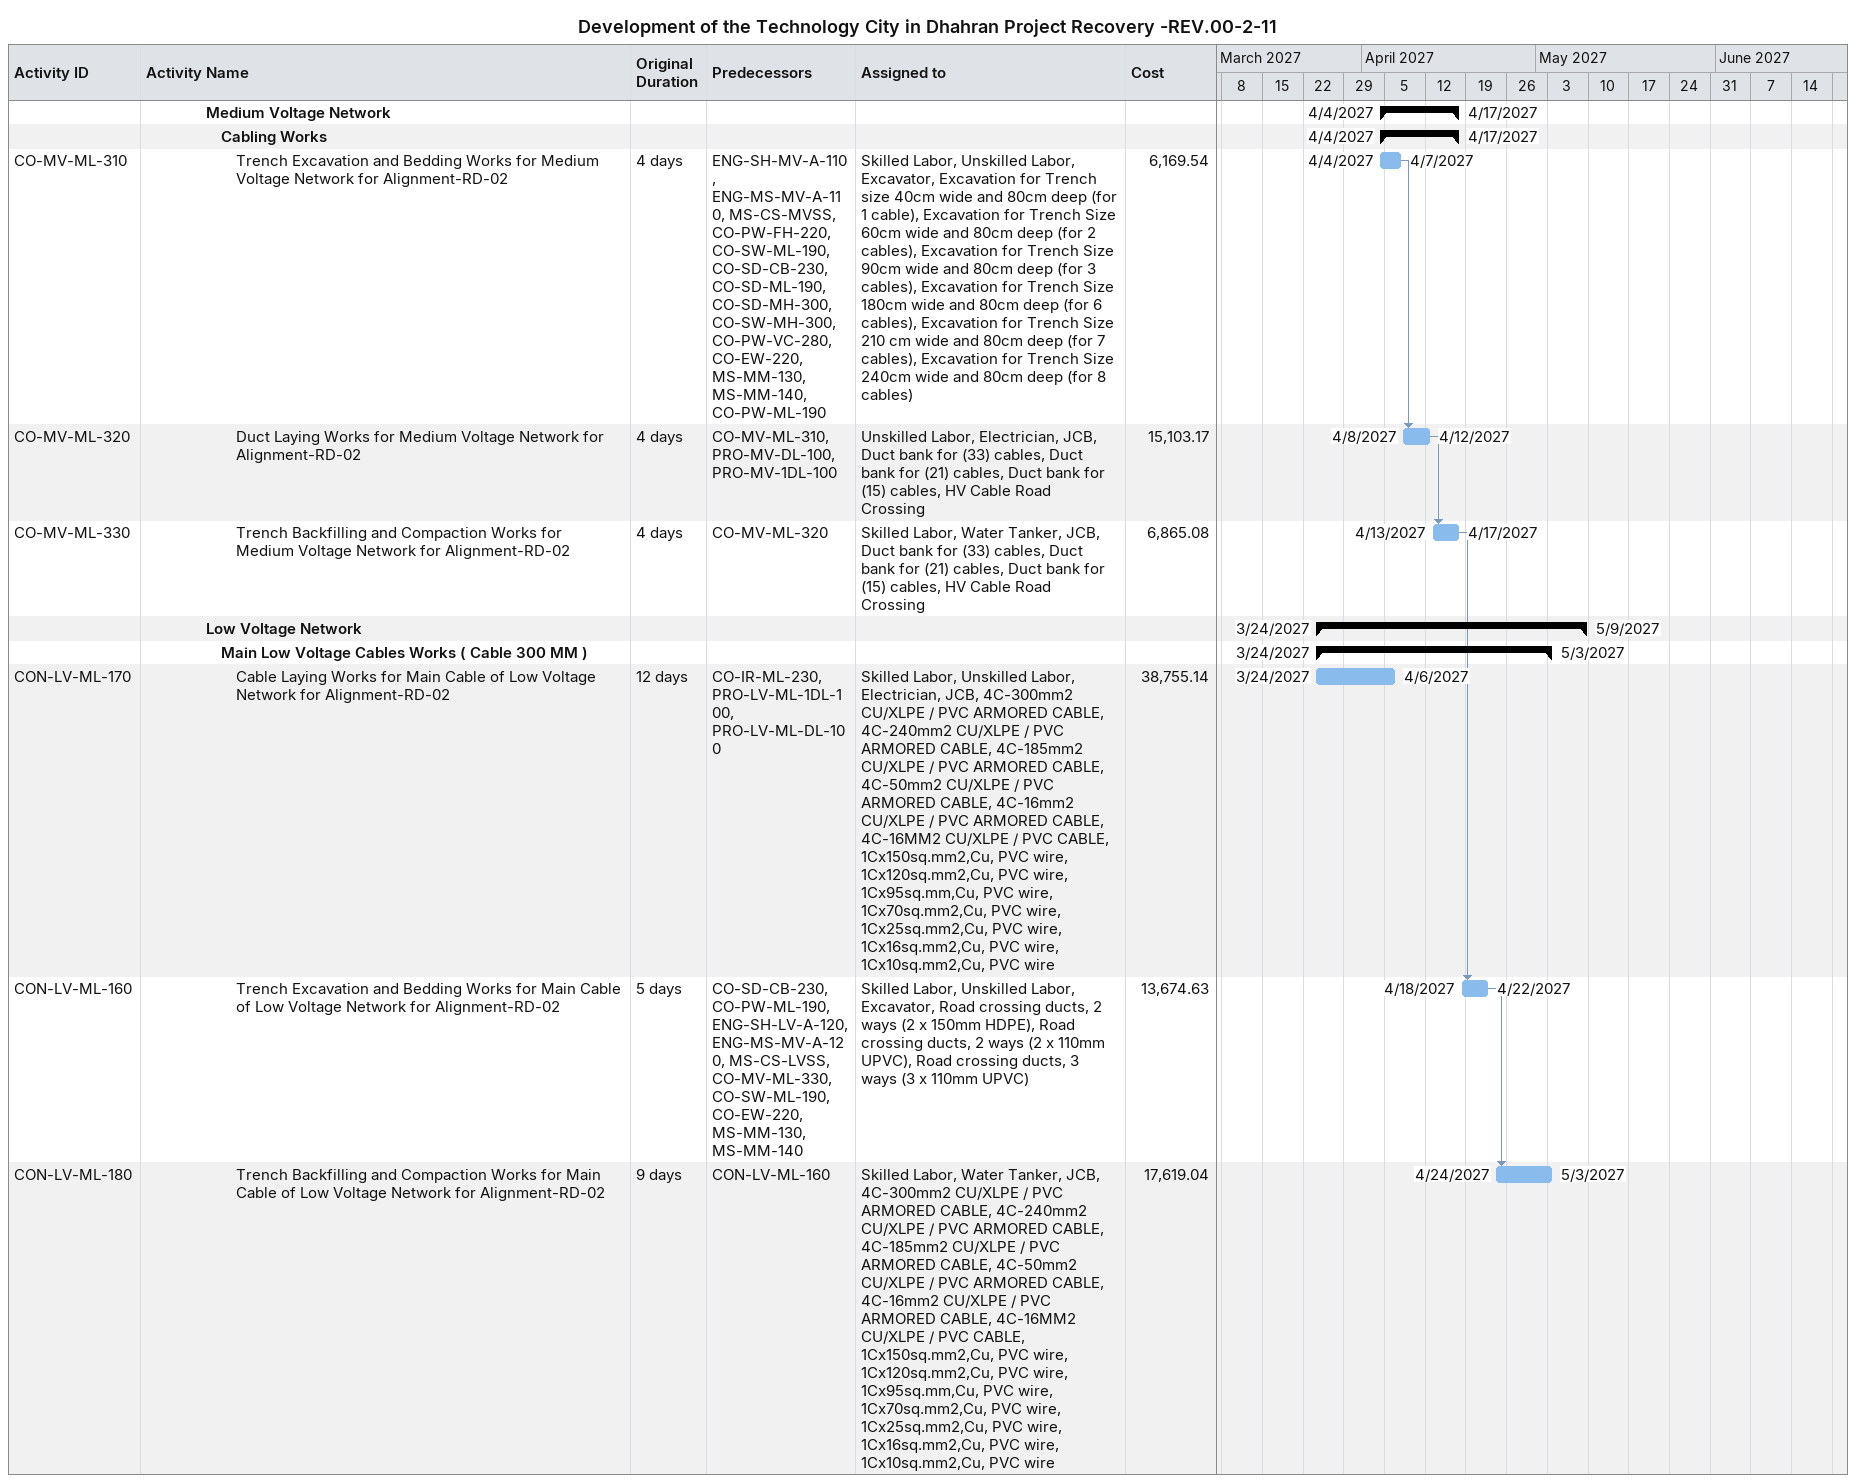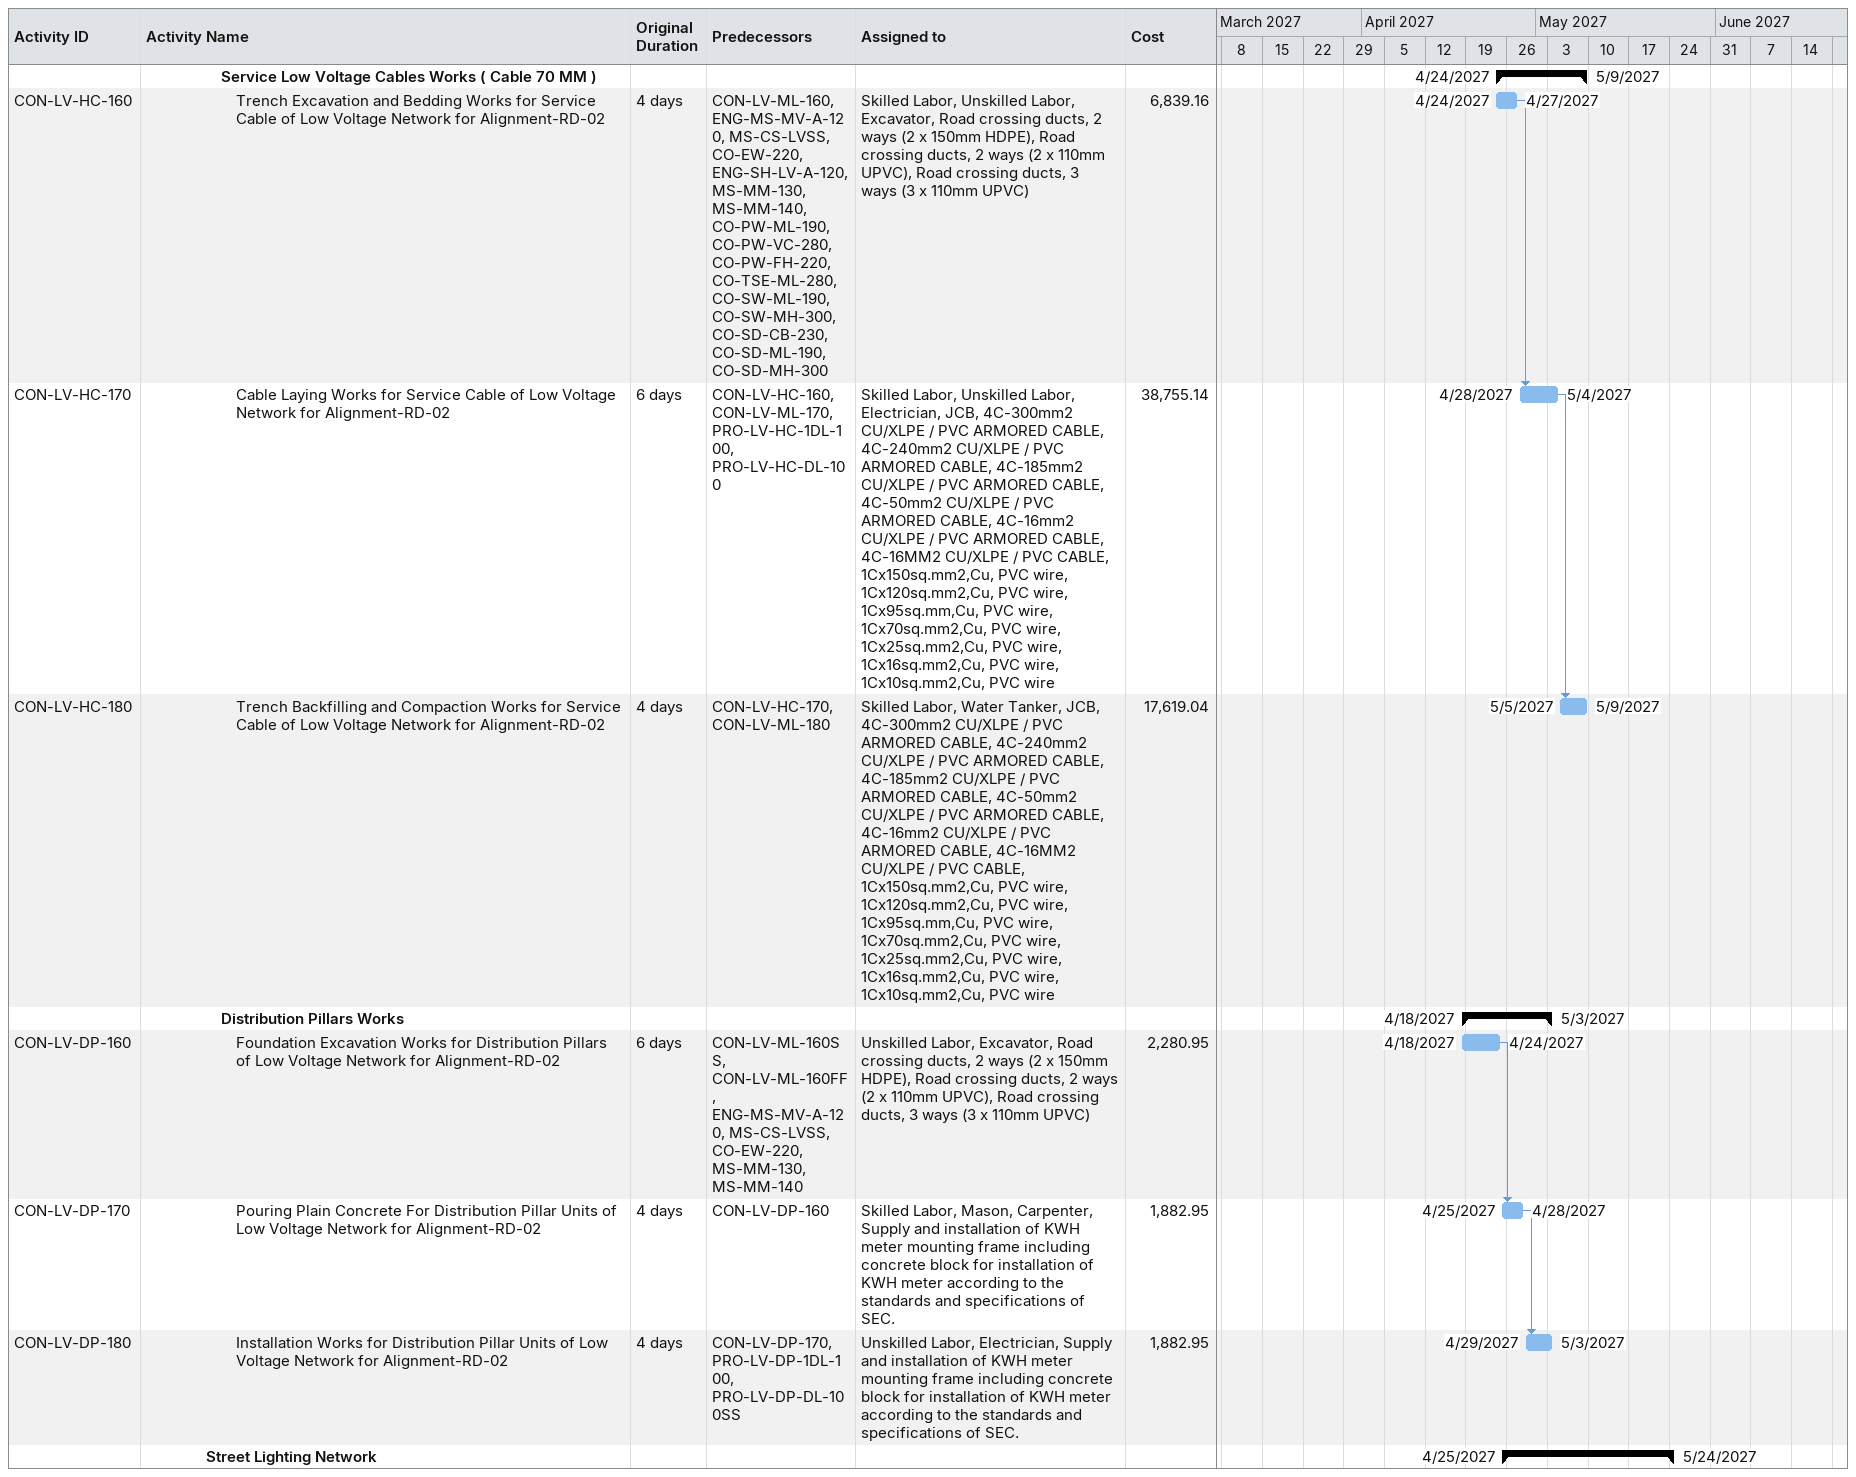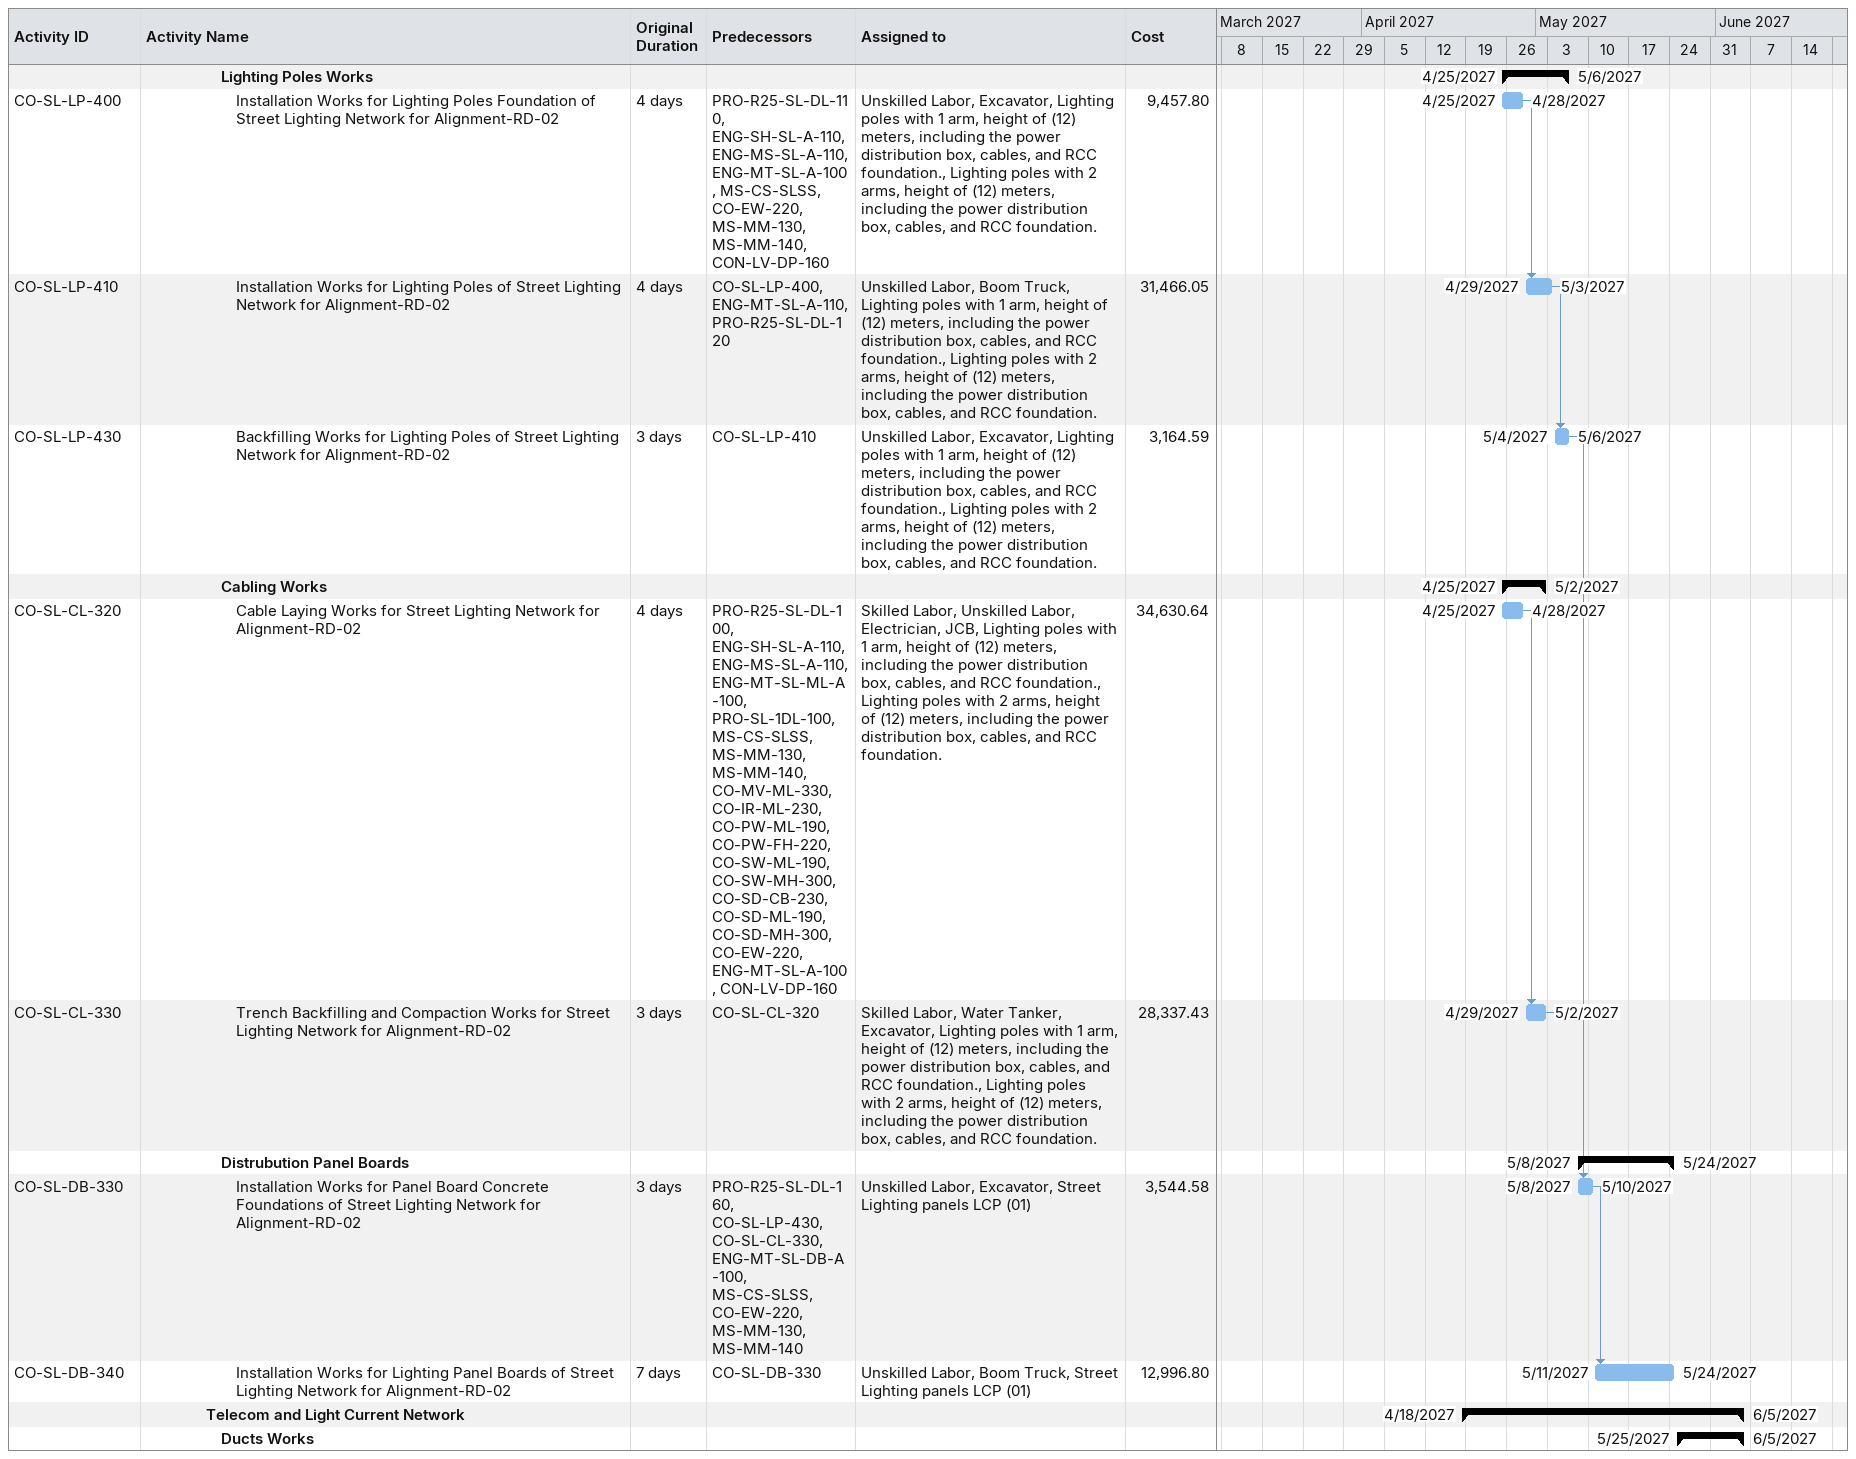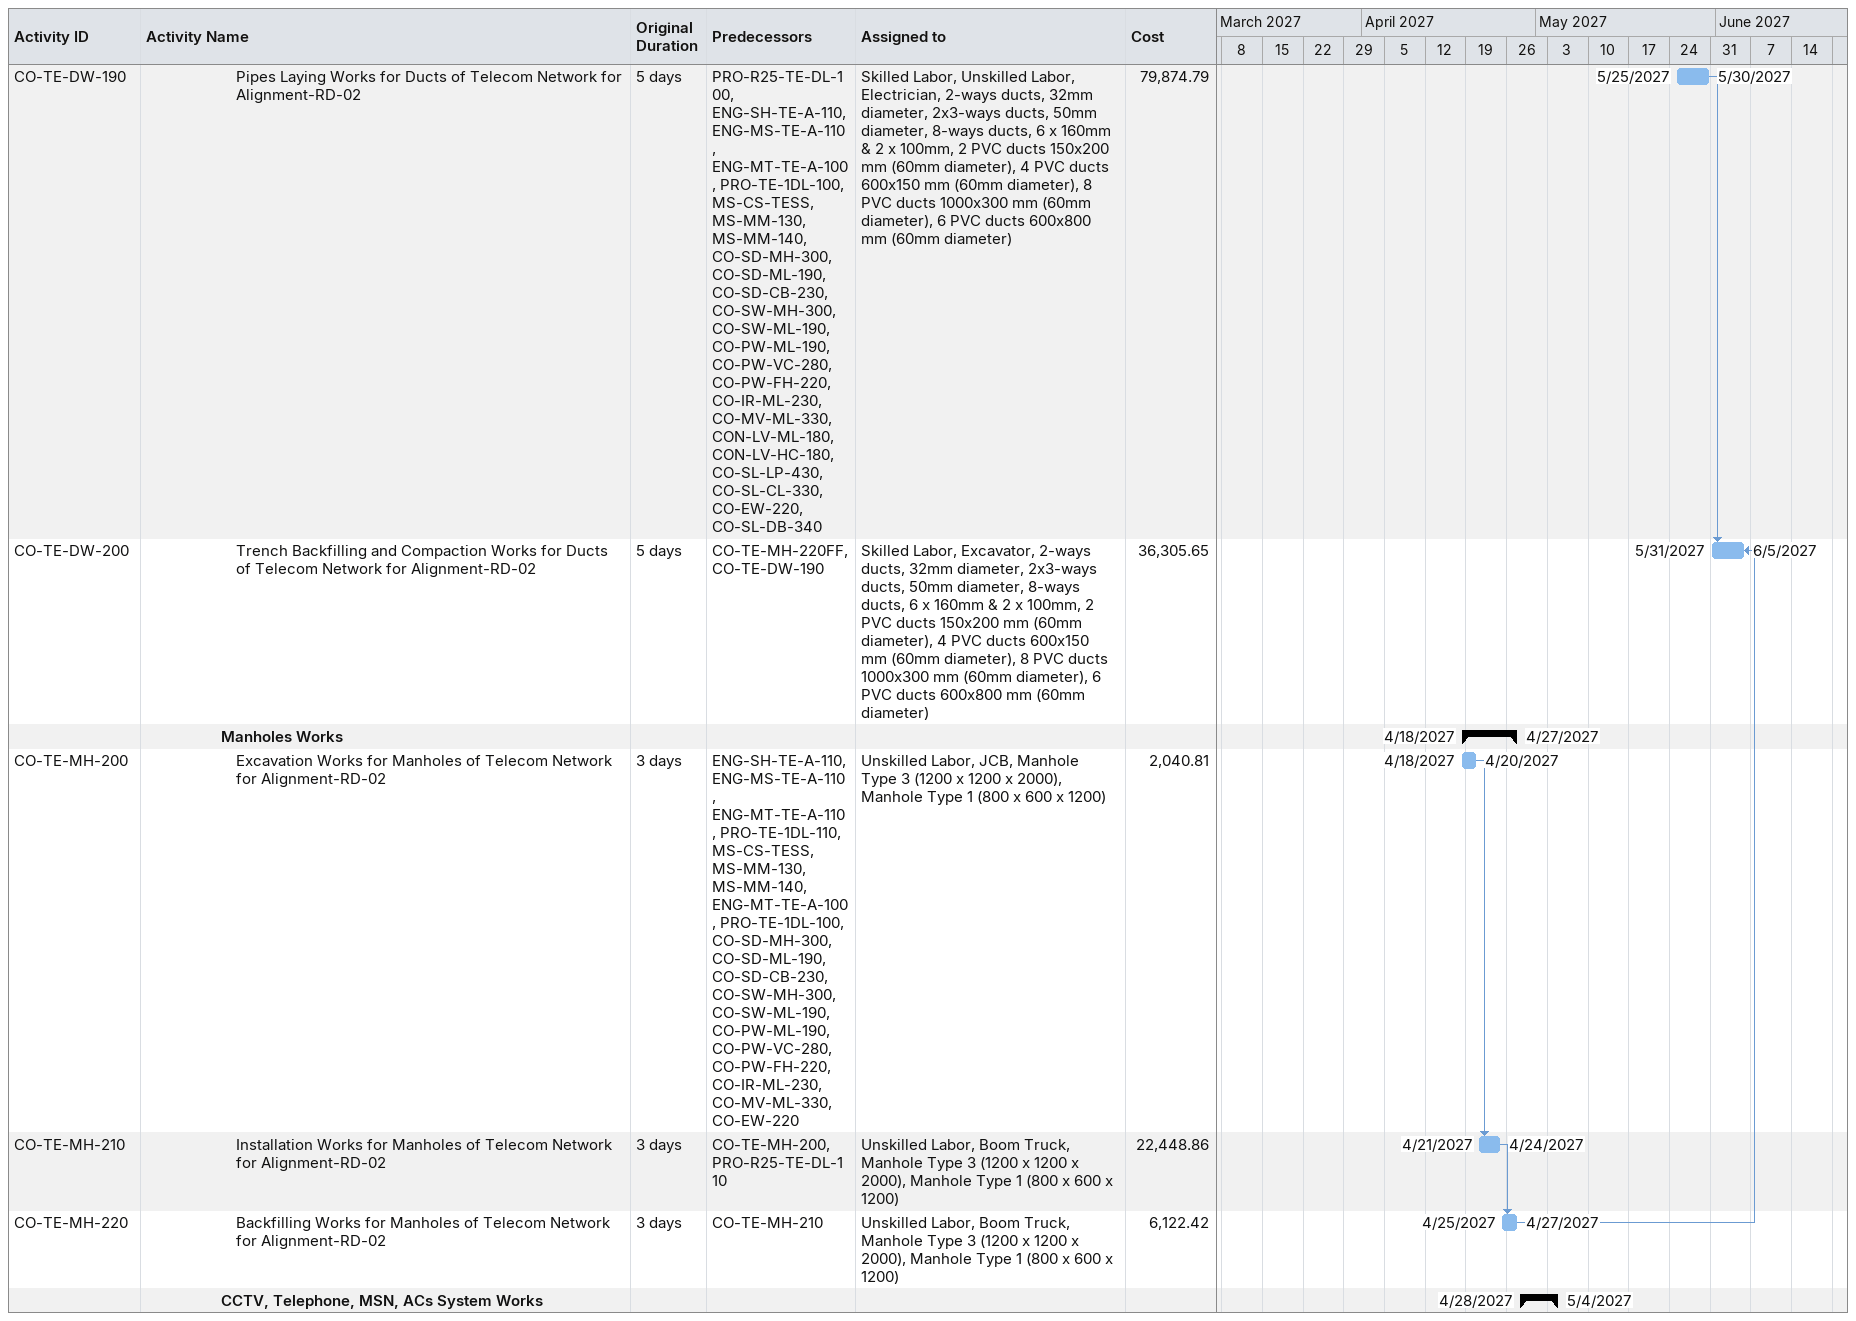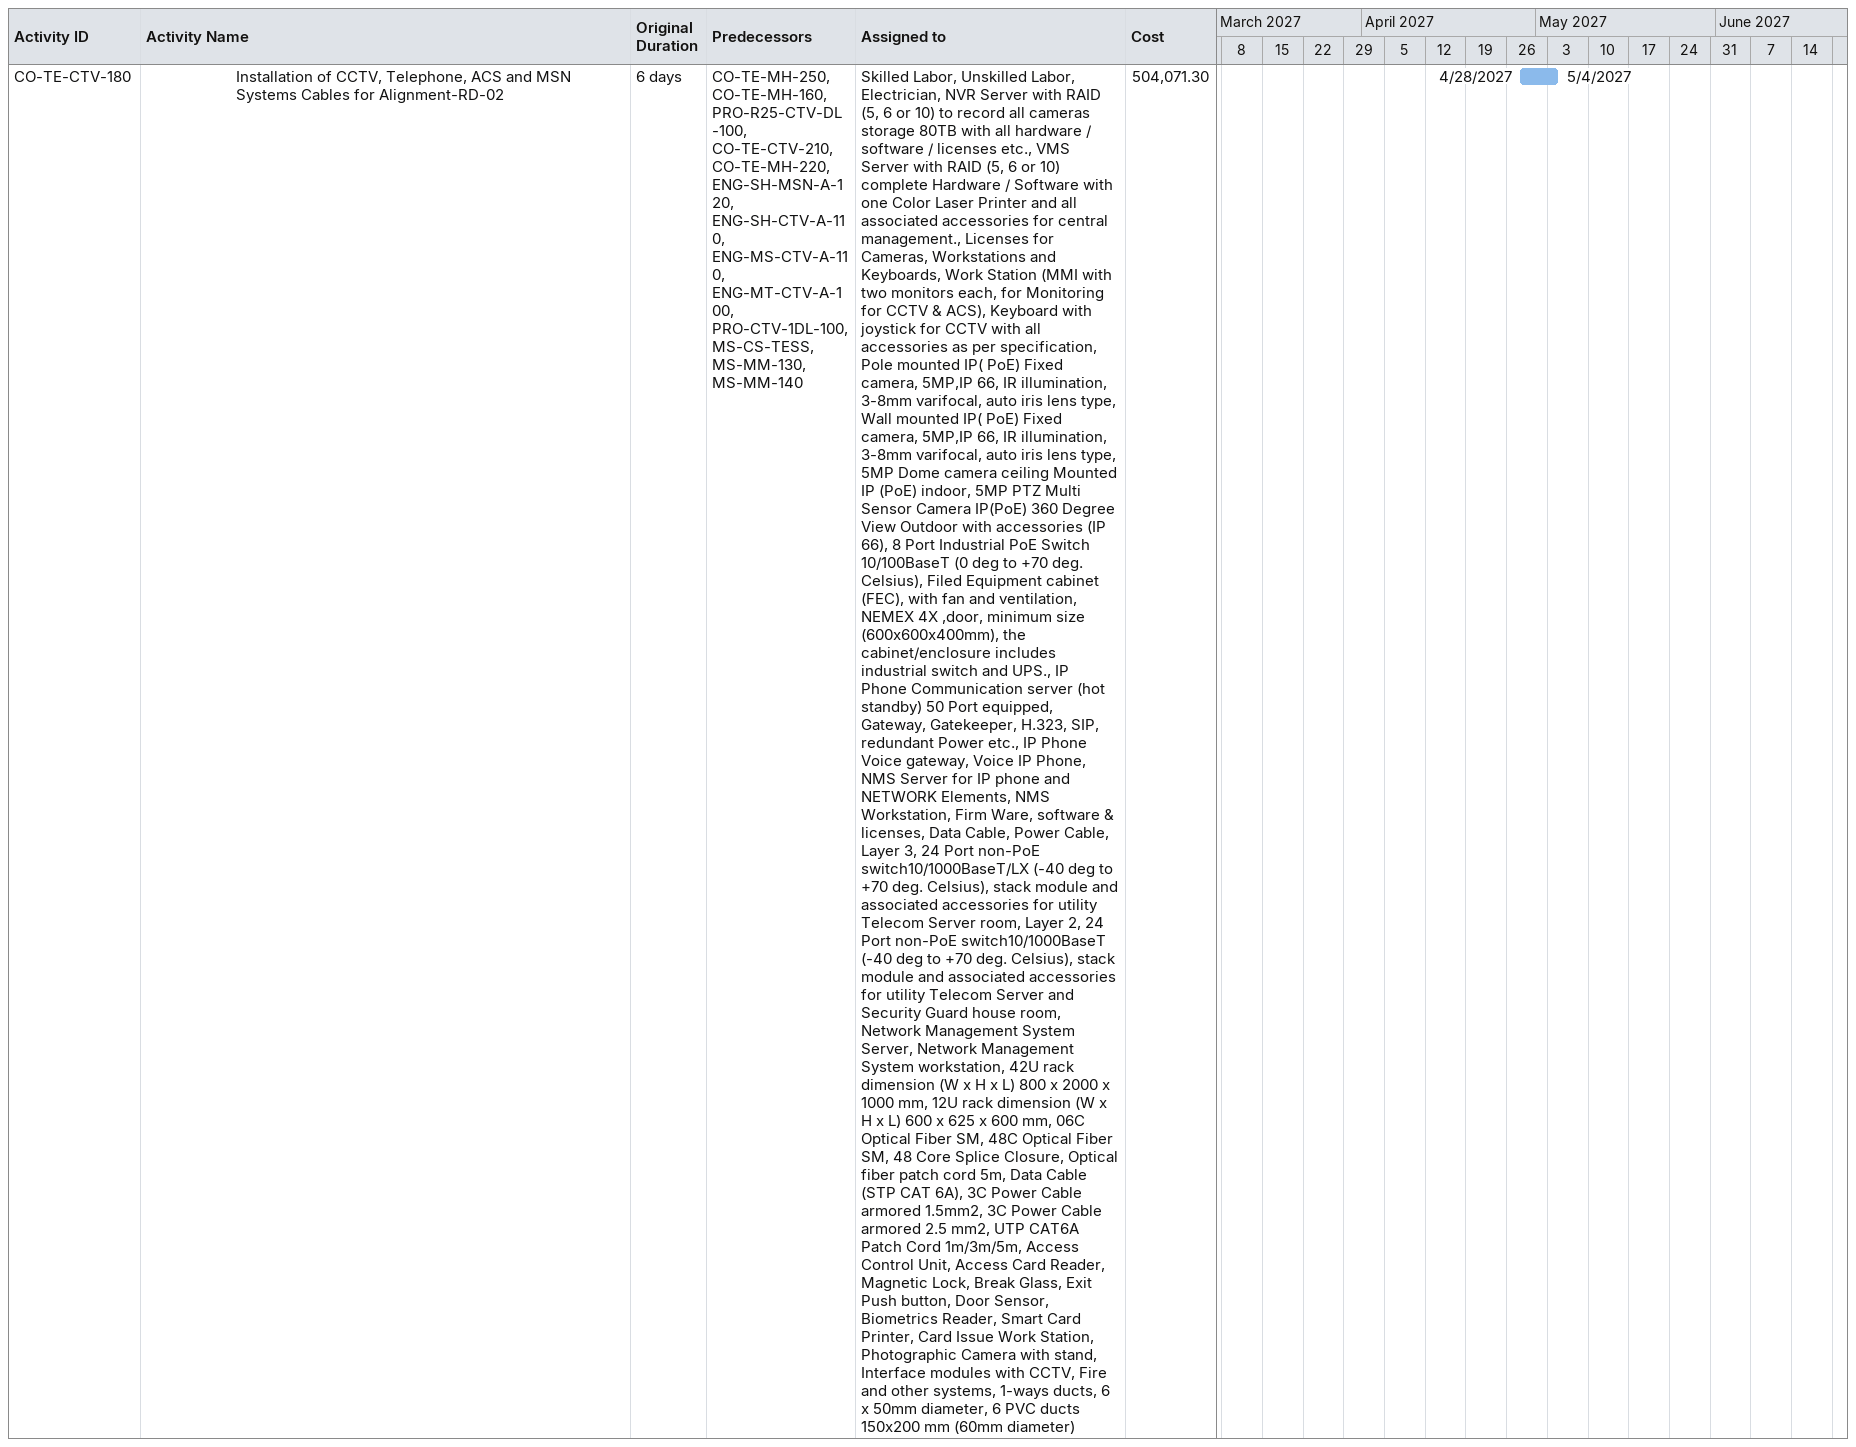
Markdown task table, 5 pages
Development of the Technology City in Dhahran Project Recovery -REV.00-2-11

| ID | Level | Task | Original duration | Start | Finish | Predecessors | Resources | Cost |
|---|---|---|---|---|---|---|---|---|
|  | 5 | **Medium Voltage Network** |  | 2027-04-04 | 2027-04-17 |  |  |  |
|  | 6 | **Cabling Works** |  | 2027-04-04 | 2027-04-17 |  |  |  |
| CO-MV-ML-310 | 7 | Trench Excavation and Bedding Works for Medium Voltage Network for Alignment-RD-02 | 4d | 2027-04-04 | 2027-04-07 | ENG-SH-MV-A-110, ENG-MS-MV-A-110, MS-CS-MVSS, CO-PW-FH-220, CO-SW-ML-190, CO-SD-CB-230, CO-SD-ML-190, CO-SD-MH-300, CO-SW-MH-300, CO-PW-VC-280, CO-EW-220, MS-MM-130, MS-MM-140, CO-PW-ML-190 | Skilled Labor, Unskilled Labor, Excavator, Excavation for Trench size 40cm wide and 80cm deep (for 1 cable), Excavation for Trench Size 60cm wide and 80cm deep (for 2 cables), Excavation for Trench Size 90cm wide and 80cm deep (for 3 cables), Excavation for Trench Size 180cm wide and 80cm deep (for 6 cables), Excavation for Trench Size 210 cm wide and 80cm deep (for 7 cables), Excavation for Trench Size 240cm wide and 80cm deep (for 8 cables) | 6169.54 |
| CO-MV-ML-320 | 7 | Duct Laying Works for Medium Voltage Network for Alignment-RD-02 | 4d | 2027-04-08 | 2027-04-12 | CO-MV-ML-310, PRO-MV-DL-100, PRO-MV-1DL-100 | Unskilled Labor, Electrician, JCB, Duct bank for (33) cables, Duct bank for (21) cables, Duct bank for (15) cables, HV Cable Road Crossing | 15103.17 |
| CO-MV-ML-330 | 7 | Trench Backfilling and Compaction Works for Medium Voltage Network for Alignment-RD-02 | 4d | 2027-04-13 | 2027-04-17 | CO-MV-ML-320 | Skilled Labor, Water Tanker, JCB, Duct bank for (33) cables, Duct bank for (21) cables, Duct bank for (15) cables, HV Cable Road Crossing | 6865.08 |
|  | 5 | **Low Voltage Network** |  | 2027-03-24 | 2027-05-09 |  |  |  |
|  | 6 | **Main Low Voltage Cables Works ( Cable 300 MM )** |  | 2027-03-24 | 2027-05-03 |  |  |  |
| CON-LV-ML-170 | 7 | Cable Laying Works for Main Cable of Low Voltage Network for Alignment-RD-02 | 12d | 2027-03-24 | 2027-04-06 | CO-IR-ML-230, PRO-LV-ML-1DL-100, PRO-LV-ML-DL-100 | Skilled Labor, Unskilled Labor, Electrician, JCB, 4C-300mm2 CU/XLPE / PVC ARMORED CABLE, 4C-240mm2 CU/XLPE / PVC ARMORED CABLE, 4C-185mm2 CU/XLPE / PVC ARMORED CABLE, 4C-50mm2 CU/XLPE / PVC ARMORED CABLE, 4C-16mm2 CU/XLPE / PVC ARMORED CABLE, 4C-16MM2 CU/XLPE / PVC CABLE, 1Cx150sq.mm2,Cu, PVC wire, 1Cx120sq.mm2,Cu, PVC wire, 1Cx95sq.mm,Cu, PVC wire, 1Cx70sq.mm2,Cu, PVC wire, 1Cx25sq.mm2,Cu, PVC wire, 1Cx16sq.mm2,Cu, PVC wire, 1Cx10sq.mm2,Cu, PVC wire | 38755.14 |
| CON-LV-ML-160 | 7 | Trench Excavation and Bedding Works for Main Cable of Low Voltage Network for Alignment-RD-02 | 5d | 2027-04-18 | 2027-04-22 | CO-SD-CB-230, CO-PW-ML-190, ENG-SH-LV-A-120, ENG-MS-MV-A-120, MS-CS-LVSS, CO-MV-ML-330, CO-SW-ML-190, CO-EW-220, MS-MM-130, MS-MM-140 | Skilled Labor, Unskilled Labor, Excavator, Road crossing ducts, 2 ways (2 x 150mm HDPE), Road crossing ducts, 2 ways (2 x 110mm UPVC), Road crossing ducts, 3 ways (3 x 110mm UPVC) | 13674.63 |
| CON-LV-ML-180 | 7 | Trench Backfilling and Compaction Works for Main Cable of Low Voltage Network for Alignment-RD-02 | 9d | 2027-04-24 | 2027-05-03 | CON-LV-ML-160 | Skilled Labor, Water Tanker, JCB, 4C-300mm2 CU/XLPE / PVC ARMORED CABLE, 4C-240mm2 CU/XLPE / PVC ARMORED CABLE, 4C-185mm2 CU/XLPE / PVC ARMORED CABLE, 4C-50mm2 CU/XLPE / PVC ARMORED CABLE, 4C-16mm2 CU/XLPE / PVC ARMORED CABLE, 4C-16MM2 CU/XLPE / PVC CABLE, 1Cx150sq.mm2,Cu, PVC wire, 1Cx120sq.mm2,Cu, PVC wire, 1Cx95sq.mm,Cu, PVC wire, 1Cx70sq.mm2,Cu, PVC wire, 1Cx25sq.mm2,Cu, PVC wire, 1Cx16sq.mm2,Cu, PVC wire, 1Cx10sq.mm2,Cu, PVC wire | 17619.04 |
|  | 6 | **Service Low Voltage Cables Works ( Cable 70 MM )** |  | 2027-04-24 | 2027-05-09 |  |  |  |
| CON-LV-HC-160 | 7 | Trench Excavation and Bedding Works for Service Cable of Low Voltage Network for Alignment-RD-02 | 4d | 2027-04-24 | 2027-04-27 | CON-LV-ML-160, ENG-MS-MV-A-120, MS-CS-LVSS, CO-EW-220, ENG-SH-LV-A-120, MS-MM-130, MS-MM-140, CO-PW-ML-190, CO-PW-VC-280, CO-PW-FH-220, CO-TSE-ML-280, CO-SW-ML-190, CO-SW-MH-300, CO-SD-CB-230, CO-SD-ML-190, CO-SD-MH-300 | Skilled Labor, Unskilled Labor, Excavator, Road crossing ducts, 2 ways (2 x 150mm HDPE), Road crossing ducts, 2 ways (2 x 110mm UPVC), Road crossing ducts, 3 ways (3 x 110mm UPVC) | 6839.16 |
| CON-LV-HC-170 | 7 | Cable Laying Works for Service Cable of Low Voltage Network for Alignment-RD-02 | 6d | 2027-04-28 | 2027-05-04 | CON-LV-HC-160, CON-LV-ML-170, PRO-LV-HC-1DL-100, PRO-LV-HC-DL-100 | Skilled Labor, Unskilled Labor, Electrician, JCB, 4C-300mm2 CU/XLPE / PVC ARMORED CABLE, 4C-240mm2 CU/XLPE / PVC ARMORED CABLE, 4C-185mm2 CU/XLPE / PVC ARMORED CABLE, 4C-50mm2 CU/XLPE / PVC ARMORED CABLE, 4C-16mm2 CU/XLPE / PVC ARMORED CABLE, 4C-16MM2 CU/XLPE / PVC CABLE, 1Cx150sq.mm2,Cu, PVC wire, 1Cx120sq.mm2,Cu, PVC wire, 1Cx95sq.mm,Cu, PVC wire, 1Cx70sq.mm2,Cu, PVC wire, 1Cx25sq.mm2,Cu, PVC wire, 1Cx16sq.mm2,Cu, PVC wire, 1Cx10sq.mm2,Cu, PVC wire | 38755.14 |
| CON-LV-HC-180 | 7 | Trench Backfilling and Compaction Works for Service Cable of Low Voltage Network for Alignment-RD-02 | 4d | 2027-05-05 | 2027-05-09 | CON-LV-HC-170, CON-LV-ML-180 | Skilled Labor, Water Tanker, JCB, 4C-300mm2 CU/XLPE / PVC ARMORED CABLE, 4C-240mm2 CU/XLPE / PVC ARMORED CABLE, 4C-185mm2 CU/XLPE / PVC ARMORED CABLE, 4C-50mm2 CU/XLPE / PVC ARMORED CABLE, 4C-16mm2 CU/XLPE / PVC ARMORED CABLE, 4C-16MM2 CU/XLPE / PVC CABLE, 1Cx150sq.mm2,Cu, PVC wire, 1Cx120sq.mm2,Cu, PVC wire, 1Cx95sq.mm,Cu, PVC wire, 1Cx70sq.mm2,Cu, PVC wire, 1Cx25sq.mm2,Cu, PVC wire, 1Cx16sq.mm2,Cu, PVC wire, 1Cx10sq.mm2,Cu, PVC wire | 17619.04 |
|  | 6 | **Distribution Pillars Works** |  | 2027-04-18 | 2027-05-03 |  |  |  |
| CON-LV-DP-160 | 7 | Foundation Excavation Works for Distribution Pillars of Low Voltage Network for Alignment-RD-02 | 6d | 2027-04-18 | 2027-04-24 | CON-LV-ML-160SS, CON-LV-ML-160FF, ENG-MS-MV-A-120, MS-CS-LVSS, CO-EW-220, MS-MM-130, MS-MM-140 | Unskilled Labor, Excavator, Road crossing ducts, 2 ways (2 x 150mm HDPE), Road crossing ducts, 2 ways (2 x 110mm UPVC), Road crossing ducts, 3 ways (3 x 110mm UPVC) | 2280.95 |
| CON-LV-DP-170 | 7 | Pouring Plain Concrete For Distribution Pillar Units of Low Voltage Network for Alignment-RD-02 | 4d | 2027-04-25 | 2027-04-28 | CON-LV-DP-160 | Skilled Labor, Mason, Carpenter, Supply and installation of KWH meter mounting frame including concrete block for installation of KWH meter according to the standards and specifications of SEC. | 1882.95 |
| CON-LV-DP-180 | 7 | Installation Works for Distribution Pillar Units of Low Voltage Network for Alignment-RD-02 | 4d | 2027-04-29 | 2027-05-03 | CON-LV-DP-170, PRO-LV-DP-1DL-100, PRO-LV-DP-DL-100SS | Unskilled Labor, Electrician, Supply and installation of KWH meter mounting frame including concrete block for installation of KWH meter according to the standards and specifications of SEC. | 1882.95 |
|  | 5 | **Street Lighting Network** |  | 2027-04-25 | 2027-05-24 |  |  |  |
|  | 6 | **Lighting Poles Works** |  | 2027-04-25 | 2027-05-06 |  |  |  |
| CO-SL-LP-400 | 7 | Installation Works for Lighting Poles Foundation of Street Lighting Network for Alignment-RD-02 | 4d | 2027-04-25 | 2027-04-28 | PRO-R25-SL-DL-110, ENG-SH-SL-A-110, ENG-MS-SL-A-110, ENG-MT-SL-A-100, MS-CS-SLSS, CO-EW-220, MS-MM-130, MS-MM-140, CON-LV-DP-160 | Unskilled Labor, Excavator, Lighting poles with 1 arm, height of (12) meters, including the power distribution box, cables, and RCC foundation., Lighting poles with 2 arms, height of (12) meters, including the power distribution box, cables, and RCC foundation. | 9457.80 |
| CO-SL-LP-410 | 7 | Installation Works for Lighting Poles of Street Lighting Network for Alignment-RD-02 | 4d | 2027-04-29 | 2027-05-03 | CO-SL-LP-400, ENG-MT-SL-A-110, PRO-R25-SL-DL-120 | Unskilled Labor, Boom Truck, Lighting poles with 1 arm, height of (12) meters, including the power distribution box, cables, and RCC foundation., Lighting poles with 2 arms, height of (12) meters, including the power distribution box, cables, and RCC foundation. | 31466.05 |
| CO-SL-LP-430 | 7 | Backfilling Works for Lighting Poles of Street Lighting Network for Alignment-RD-02 | 3d | 2027-05-04 | 2027-05-06 | CO-SL-LP-410 | Unskilled Labor, Excavator, Lighting poles with 1 arm, height of (12) meters, including the power distribution box, cables, and RCC foundation., Lighting poles with 2 arms, height of (12) meters, including the power distribution box, cables, and RCC foundation. | 3164.59 |
|  | 6 | **Cabling Works** |  | 2027-04-25 | 2027-05-02 |  |  |  |
| CO-SL-CL-320 | 7 | Cable Laying Works for Street Lighting Network for Alignment-RD-02 | 4d | 2027-04-25 | 2027-04-28 | PRO-R25-SL-DL-100, ENG-SH-SL-A-110, ENG-MS-SL-A-110, ENG-MT-SL-ML-A-100, PRO-SL-1DL-100, MS-CS-SLSS, MS-MM-130, MS-MM-140, CO-MV-ML-330, CO-IR-ML-230, CO-PW-ML-190, CO-PW-FH-220, CO-SW-ML-190, CO-SW-MH-300, CO-SD-CB-230, CO-SD-ML-190, CO-SD-MH-300, CO-EW-220, ENG-MT-SL-A-100, CON-LV-DP-160 | Skilled Labor, Unskilled Labor, Electrician, JCB, Lighting poles with 1 arm, height of (12) meters, including the power distribution box, cables, and RCC foundation., Lighting poles with 2 arms, height of (12) meters, including the power distribution box, cables, and RCC foundation. | 34630.64 |
| CO-SL-CL-330 | 7 | Trench Backfilling and Compaction Works for Street Lighting Network for Alignment-RD-02 | 3d | 2027-04-29 | 2027-05-02 | CO-SL-CL-320 | Skilled Labor, Water Tanker, Excavator, Lighting poles with 1 arm, height of (12) meters, including the power distribution box, cables, and RCC foundation., Lighting poles with 2 arms, height of (12) meters, including the power distribution box, cables, and RCC foundation. | 28337.43 |
|  | 6 | **Distrubution Panel Boards** |  | 2027-05-08 | 2027-05-24 |  |  |  |
| CO-SL-DB-330 | 7 | Installation Works for Panel Board Concrete Foundations of Street Lighting Network for Alignment-RD-02 | 3d | 2027-05-08 | 2027-05-10 | PRO-R25-SL-DL-160, CO-SL-LP-430, CO-SL-CL-330, ENG-MT-SL-DB-A-100, MS-CS-SLSS, CO-EW-220, MS-MM-130, MS-MM-140 | Unskilled Labor, Excavator, Street Lighting panels LCP (01) | 3544.58 |
| CO-SL-DB-340 | 7 | Installation Works for Lighting Panel Boards of Street Lighting Network for Alignment-RD-02 | 7d | 2027-05-11 | 2027-05-24 | CO-SL-DB-330 | Unskilled Labor, Boom Truck, Street Lighting panels LCP (01) | 12996.80 |
|  | 5 | **Telecom and Light Current Network** |  | 2027-04-18 | 2027-06-05 |  |  |  |
|  | 6 | **Ducts Works** |  | 2027-05-25 | 2027-06-05 |  |  |  |
| CO-TE-DW-190 | 7 | Pipes Laying Works for Ducts of Telecom Network for Alignment-RD-02 | 5d | 2027-05-25 | 2027-05-30 | PRO-R25-TE-DL-100, ENG-SH-TE-A-110, ENG-MS-TE-A-110, ENG-MT-TE-A-100, PRO-TE-1DL-100, MS-CS-TESS, MS-MM-130, MS-MM-140, CO-SD-MH-300, CO-SD-ML-190, CO-SD-CB-230, CO-SW-MH-300, CO-SW-ML-190, CO-PW-ML-190, CO-PW-VC-280, CO-PW-FH-220, CO-IR-ML-230, CO-MV-ML-330, CON-LV-ML-180, CON-LV-HC-180, CO-SL-LP-430, CO-SL-CL-330, CO-EW-220, CO-SL-DB-340 | Skilled Labor, Unskilled Labor, Electrician, 2-ways ducts, 32mm diameter, 2x3-ways ducts, 50mm diameter, 8-ways ducts, 6 x 160mm & 2 x 100mm, 2 PVC ducts 150x200 mm (60mm diameter), 4 PVC ducts 600x150 mm (60mm diameter), 8 PVC ducts 1000x300 mm (60mm diameter), 6 PVC ducts 600x800 mm (60mm diameter) | 79874.79 |
| CO-TE-DW-200 | 7 | Trench Backfilling and Compaction Works for Ducts of Telecom Network for Alignment-RD-02 | 5d | 2027-05-31 | 2027-06-05 | CO-TE-MH-220FF, CO-TE-DW-190 | Skilled Labor, Excavator, 2-ways ducts, 32mm diameter, 2x3-ways ducts, 50mm diameter, 8-ways ducts, 6 x 160mm & 2 x 100mm, 2 PVC ducts 150x200 mm (60mm diameter), 4 PVC ducts 600x150 mm (60mm diameter), 8 PVC ducts 1000x300 mm (60mm diameter), 6 PVC ducts 600x800 mm (60mm diameter) | 36305.65 |
|  | 6 | **Manholes Works** |  | 2027-04-18 | 2027-04-27 |  |  |  |
| CO-TE-MH-200 | 7 | Excavation Works for Manholes of Telecom Network for Alignment-RD-02 | 3d | 2027-04-18 | 2027-04-20 | ENG-SH-TE-A-110, ENG-MS-TE-A-110, ENG-MT-TE-A-110, PRO-TE-1DL-110, MS-CS-TESS, MS-MM-130, MS-MM-140, ENG-MT-TE-A-100, PRO-TE-1DL-100, CO-SD-MH-300, CO-SD-ML-190, CO-SD-CB-230, CO-SW-MH-300, CO-SW-ML-190, CO-PW-ML-190, CO-PW-VC-280, CO-PW-FH-220, CO-IR-ML-230, CO-MV-ML-330, CO-EW-220 | Unskilled Labor, JCB, Manhole Type 3 (1200 x 1200 x 2000), Manhole Type 1 (800 x 600 x 1200) | 2040.81 |
| CO-TE-MH-210 | 7 | Installation Works for Manholes of Telecom Network for Alignment-RD-02 | 3d | 2027-04-21 | 2027-04-24 | CO-TE-MH-200, PRO-R25-TE-DL-110 | Unskilled Labor, Boom Truck, Manhole Type 3 (1200 x 1200 x 2000), Manhole Type 1 (800 x 600 x 1200) | 22448.86 |
| CO-TE-MH-220 | 7 | Backfilling Works for Manholes of Telecom Network for Alignment-RD-02 | 3d | 2027-04-25 | 2027-04-27 | CO-TE-MH-210 | Unskilled Labor, Boom Truck, Manhole Type 3 (1200 x 1200 x 2000), Manhole Type 1 (800 x 600 x 1200) | 6122.42 |
|  | 6 | **CCTV, Telephone, MSN, ACs System Works** |  | 2027-04-28 | 2027-05-04 |  |  |  |
| CO-TE-CTV-180 | 7 | Installation of CCTV, Telephone, ACS and MSN Systems Cables for Alignment-RD-02 | 6d | 2027-04-28 | 2027-05-04 | CO-TE-MH-250, CO-TE-MH-160, PRO-R25-CTV-DL-100, CO-TE-CTV-210, CO-TE-MH-220, ENG-SH-MSN-A-120, ENG-SH-CTV-A-110, ENG-MS-CTV-A-110, ENG-MT-CTV-A-100, PRO-CTV-1DL-100, MS-CS-TESS, MS-MM-130, MS-MM-140 | Skilled Labor, Unskilled Labor, Electrician, NVR Server with RAID (5, 6 or 10) to record all cameras storage 80TB with all hardware / software / licenses etc., VMS Server with RAID (5, 6 or 10) complete Hardware / Software with one Color Laser Printer and all associated accessories for central management., Licenses for Cameras, Workstations and Keyboards, Work Station (MMI with two monitors each, for Monitoring for CCTV & ACS), Keyboard with joystick for CCTV with all accessories as per specification, Pole mounted IP( PoE) Fixed camera, 5MP,IP 66, IR illumination, 3-8mm varifocal, auto iris lens type, Wall mounted IP( PoE) Fixed camera, 5MP,IP 66, IR illumination, 3-8mm varifocal, auto iris lens type, 5MP Dome camera ceiling Mounted IP (PoE) indoor, 5MP PTZ Multi Sensor Camera IP(PoE) 360 Degree View Outdoor with accessories (IP 66), 8 Port Industrial PoE Switch 10/100BaseT (0 deg to +70 deg. Celsius), Filed Equipment cabinet (FEC), with fan and ventilation, NEMEX 4X ,door, minimum size (600x600x400mm), the cabinet/enclosure includes industrial switch and UPS., IP Phone Communication server (hot standby) 50 Port equipped, Gateway, Gatekeeper, H.323, SIP, redundant Power etc., IP Phone Voice gateway, Voice IP Phone, NMS Server for IP phone and NETWORK Elements, NMS Workstation, Firm Ware, software & licenses, Data Cable, Power Cable, Layer 3, 24 Port non-PoE switch10/1000BaseT/LX (-40 deg to +70 deg. Celsius), stack module and associated accessories for utility Telecom Server room, Layer 2, 24 Port non-PoE switch10/1000BaseT (-40 deg to +70 deg. Celsius), stack module and associated accessories for utility Telecom Server and Security Guard house room, Network Management System Server, Network Management System workstation, 42U rack dimension (W x H x L) 800 x 2000 x 1000 mm, 12U rack dimension (W x H x L) 600 x 625 x 600 mm, 06C Optical Fiber SM, 48C Optical Fiber SM, 48 Core Splice Closure, Optical fiber patch cord 5m, Data Cable (STP CAT 6A), 3C Power Cable armored 1.5mm2, 3C Power Cable armored 2.5 mm2, UTP CAT6A Patch Cord 1m/3m/5m, Access Control Unit, Access Card Reader, Magnetic Lock, Break Glass, Exit Push button, Door Sensor, Biometrics Reader, Smart Card Printer, Card Issue Work Station, Photographic Camera with stand, Interface modules with CCTV, Fire and other systems, 1-ways ducts, 6 x 50mm diameter, 6 PVC ducts 150x200 mm (60mm diameter) | 504071.30 |
